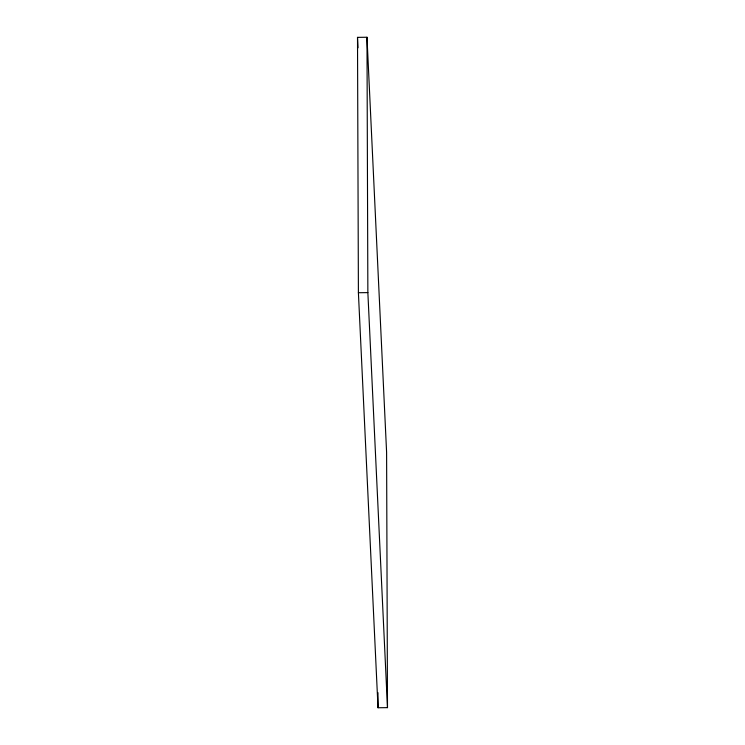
<?xml version="1.0" encoding="UTF-8"?>
<svg xmlns="http://www.w3.org/2000/svg" width="745" height="745" viewBox="0 0 745 745"><rect width="100%" height="100%" fill="white"/><g stroke="black" fill="none" stroke-linecap="round" stroke-linejoin="round"><path stroke-width="1.12" d="M357.507 37.362L366.978 37.25L386.599 452.271L387.493 707.638L378.022 707.75L358.401 292.729L357.507 37.362L358 47.829M358.401 292.729L367.862 292.617L387.493 707.638M377.976 692.664L378.022 707.75M366.978 37.25L367.862 292.617"/></g></svg>
